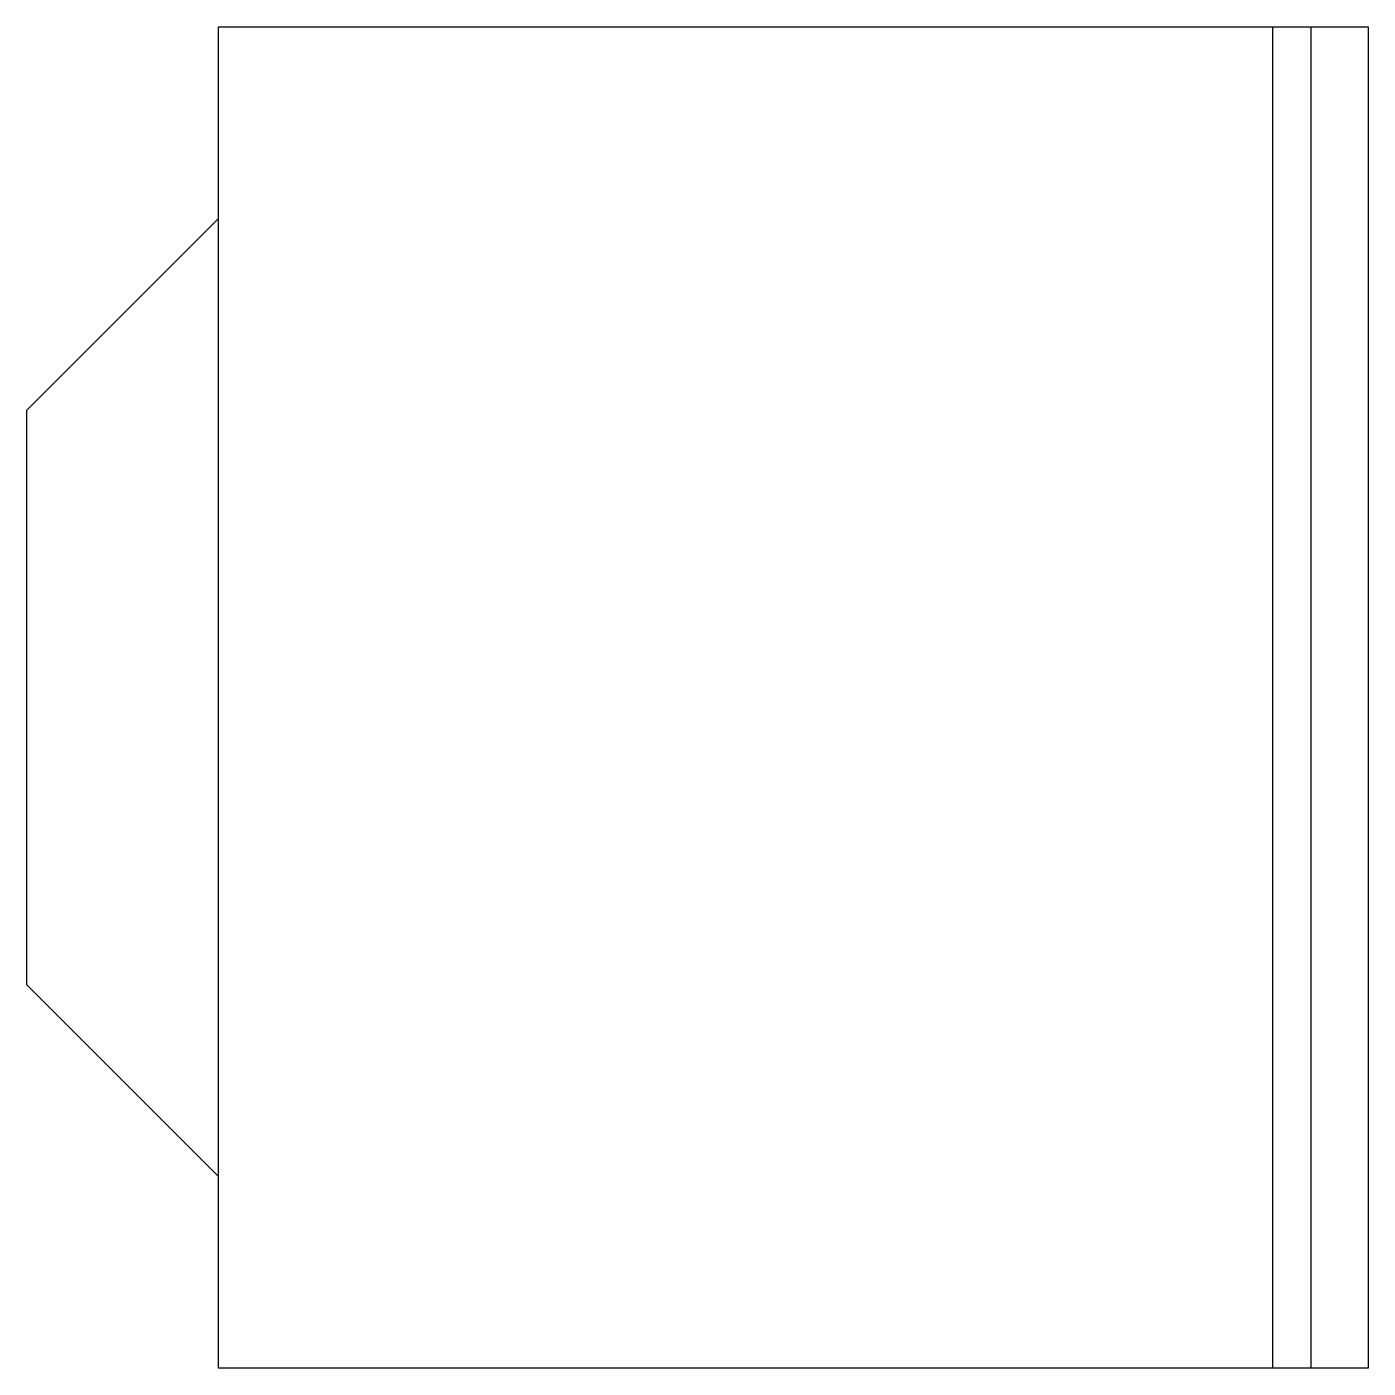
# Model space of a CAD drawing. Extents: x 40.708 to 41.408, y 30.165 to 30.865.
import ezdxf

# ---------------------------------------------------------------- set-up
doc = ezdxf.new("R2010")
doc.units = 0
doc.header["$LTSCALE"] = 0.4
doc.header["$MEASUREMENT"] = 0
doc.layers.get('0').update_dxf_attribs({"linetype": 'CONTINUOUS'})
doc.layers.add('MOB', color=3, linetype='CONTINUOUS')

# ---------------------------------------------------------------- blocks, each defined once
blk = doc.blocks.new('GEL')
for p, q in [((0, 0), (0, 0.6)), ((0, 0.6), (0.7, 0.6)), ((0.7, 0.6), (0.7, 0)), ((0, 0.57), (0.7, 0.57)), ((0, 0.55), (0.7, 0.55)), ((0.7, 0), (0, 0)), ((0.5, -0.1), (0.2, -0.1))]:
    blk.add_line(p, q)
for points in [[(0.1, 0), (0.2, -0.1)], [(0.6, 0), (0.5, -0.1)]]:
    blk.add_lwpolyline(points)

msp = doc.modelspace()

# ---------------------------------------------------------------- block references
at = {"layer": 'MOB', "rotation": 270}
msp.add_blockref('GEL', (40.80815, 30.86455), dxfattribs=at)

doc.saveas('drawing.dxf')
